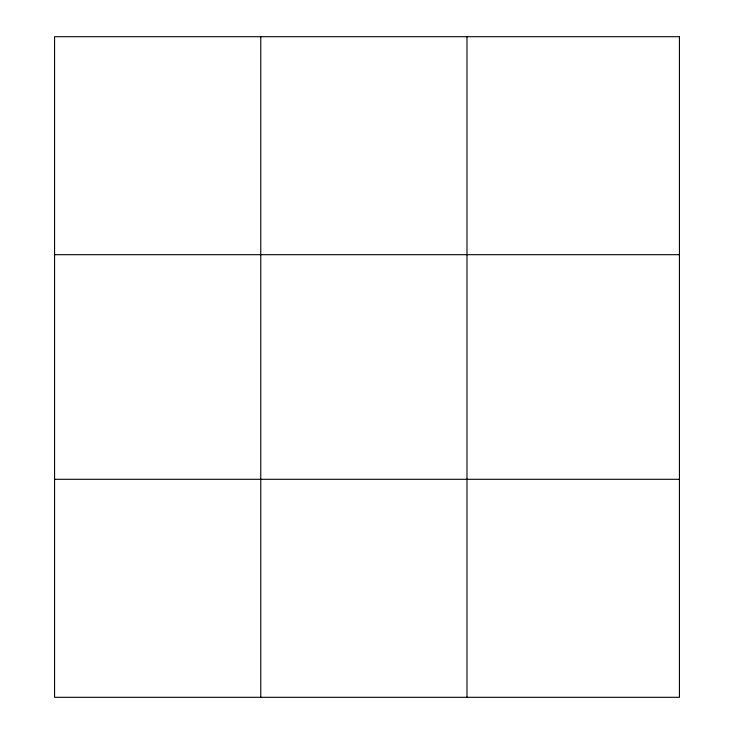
<?xml version="1.0" encoding="UTF-8"?>
<svg xmlns="http://www.w3.org/2000/svg" width="734" height="734" viewBox="0 0 734 734"><rect width="100%" height="100%" fill="white"/><g stroke="black" fill="none" stroke-linecap="round" stroke-linejoin="round"><path stroke-width="1.1" d="M260.772 697.3L260.772 36.7M466.98 697.3L466.98 36.7M54.573 254.698L679.427 254.698M54.573 479.302L679.427 479.302M679.427 36.7L679.427 697.3L54.573 697.3L54.573 36.7L679.427 36.7"/></g></svg>
